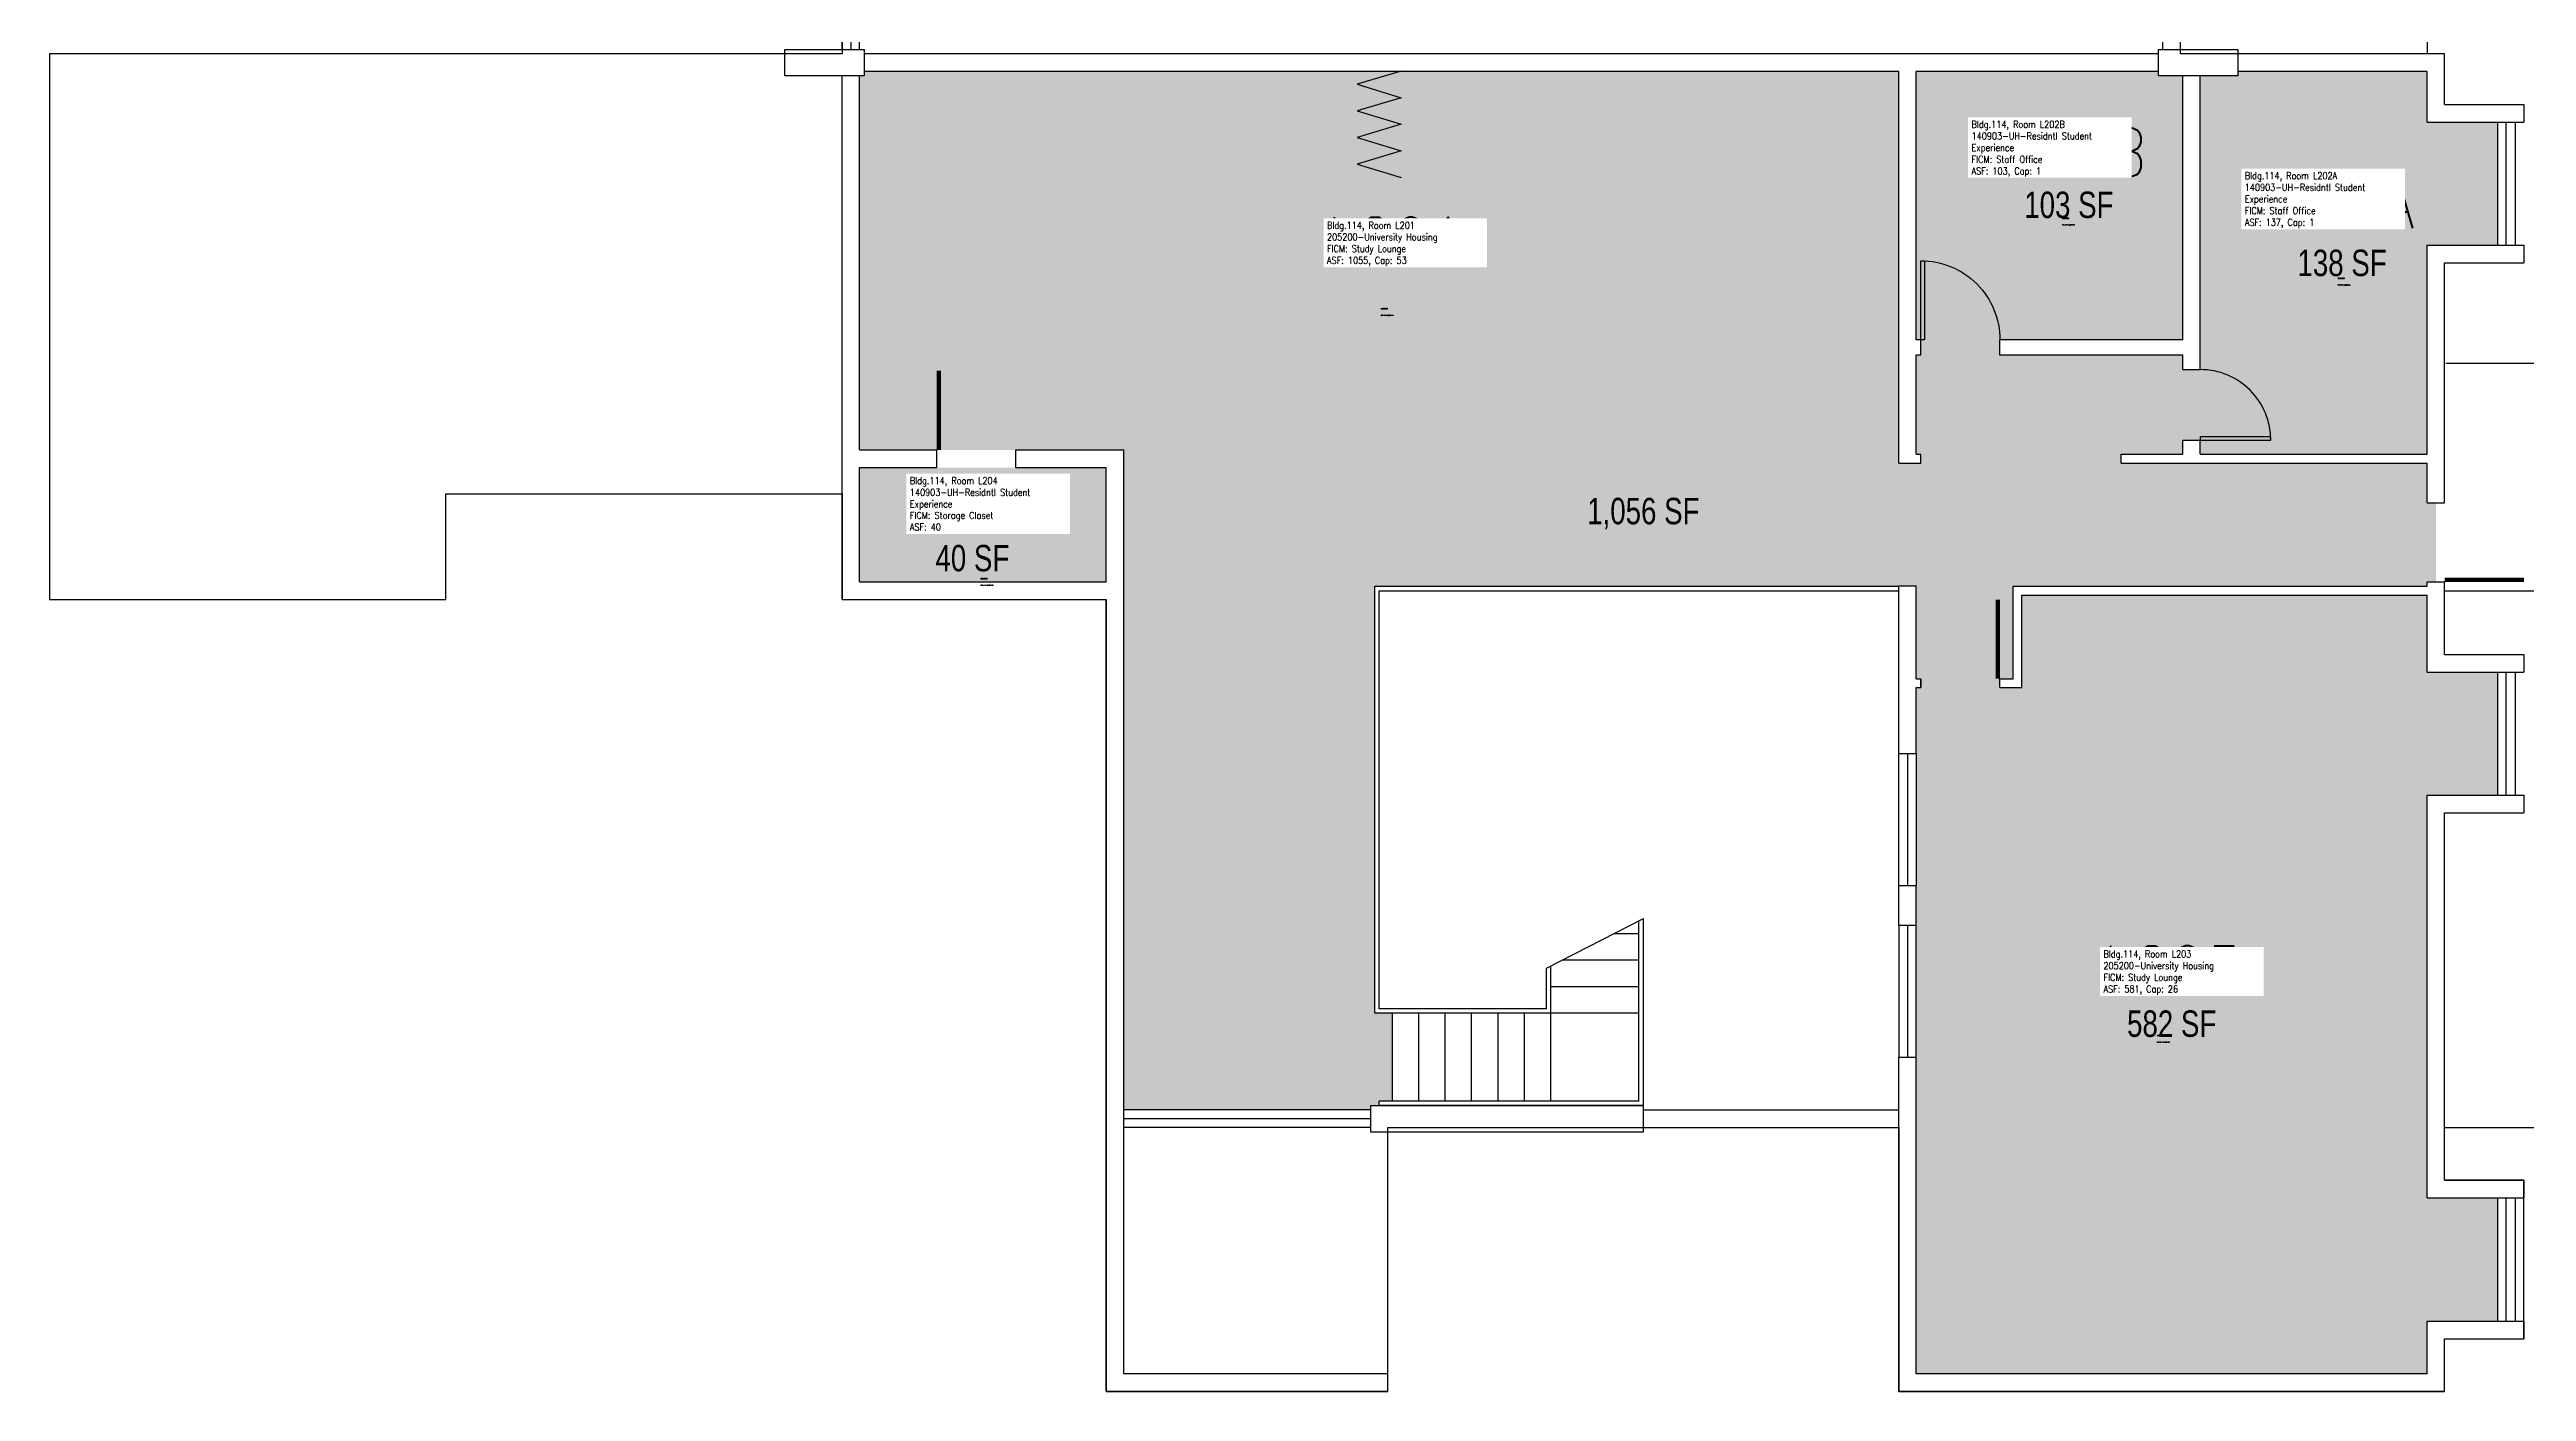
# Model space of a CAD drawing. Header units: inches. Extents: x 0 to 3716, y 0 to 1570.
# Drawn here: x 2028 to 3153, y 336 to 946 of the extents above; entities that cross this region are included whole.
import ezdxf
from ezdxf.enums import TextEntityAlignment as Align

# ---------------------------------------------------------------- set-up
doc = ezdxf.new("R2010")
doc.units = ezdxf.units.IN
doc.header["$LTSCALE"] = 10
doc.header["$MEASUREMENT"] = 0
for name, color, linetype in [('A-COLS', 5, 'CONTINUOUS'), ('A-DOOR', 2, 'CONTINUOUS'), ('A-FLOR', 3, 'CONTINUOUS'), ('A-GLAZ', 1, 'CONTINUOUS'), ('A-GLAZ-SILL', 2, 'CONTINUOUS'), ('A-IDEN-CNUM', 7, 'CONTINUOUS'), ('A-IDEN-RNUM', 7, 'CONTINUOUS'), ('A-IDEN-SNUM', 4, 'CONTINUOUS'), ('A-IDEN-VNUM', 4, 'CONTINUOUS'), ('A-SITE', 3, 'CONTINUOUS'), ('A-WALL', 5, 'CONTINUOUS'), ('AREA-TEXT', 3, 'CONTINUOUS'), ('Rooms-Category-Color', 7, 'CONTINUOUS'), ('Rooms-College-Color', 7, 'CONTINUOUS'), ('Rooms-Department-Color', 7, 'CONTINUOUS'), ('Rooms-Division-Color', 7, 'CONTINUOUS'), ('Rooms-Information', 7, 'CONTINUOUS')]:
    doc.layers.add(name, color=color, linetype=linetype)
doc.styles.add('AREA', font='arial.ttf', dxfattribs={"width": 0.75, "height": 24})
doc.styles.add('ROOMSNUMBER', font='txt.shx', dxfattribs={"height": 0.03})
doc.styles.add('ROOMVNUMBER', font='simplex.shx', dxfattribs={"width": 0.85})

# ---------------------------------------------------------------- blocks, each defined once
blk = doc.blocks.new('*U1')
at = {"layer": 'A-DOOR'}
h = blk.add_hatch(color=256, dxfattribs=at)
h.dxf.hatch_style = 1
h.paths.add_polyline_path([(4.5, 36), (6.2, 36), (6.2, 0), (4.5, 0)])
blk.add_lwpolyline([(4.5, 36), (6.2, 36), (6.2, 0), (4.5, 0), (4.5, 36, -0.414214), (40.5, 0)], format="xyb", dxfattribs=at)
blk = doc.blocks.new('*U2')
at = {"layer": 'A-DOOR'}
h = blk.add_hatch(color=256, dxfattribs=at)
h.dxf.hatch_style = 1
h.paths.add_polyline_path([(0, -32), (1.5, -32), (1.5, 0), (0, 0)])
blk.add_lwpolyline([(0, -32), (1.5, -32), (1.5, 0), (0, 0), (0, -32, 0.414214), (32, 0)], format="xyb", dxfattribs=at)

msp = doc.modelspace()

# ---------------------------------------------------------------- hatches: boundary and pattern name
at = {"layer": 'Rooms-Category-Color', "true_color": 0x728ef3}
for points in [[(2876, 702), (2630, 702), (2630, 508), (2638, 508), (2638, 468), (2632, 468), (2632, 466), (2628, 466), (2628, 464), (2516, 464), (2516, 764), (2396, 764), (2396, 934), (2398, 934), (2398, 936), (2868, 936), (2868, 758), (2878, 758), (2878, 762), (2876, 762), (2876, 807), (2878, 807), (2878, 810.5), (2914, 810.5), (2914, 807), (2997, 807), (2997, 800.5), (3001, 800.5), (3001, 768.5), (2997, 768.5), (2997, 762), (2969, 762), (2969, 758), (3108, 758), (3108, 740), (3112, 740), (3112, 704), (3108, 704), (3108, 702), (2920, 702), (2920, 660), (2914, 660), (2914, 658), (2878, 658), (2878, 660), (2876, 660)], [(2396, 704), (2508, 704), (2508, 756), (2396, 756)], [(2876, 344), (3108, 344), (3108, 368), (3140, 368), (3140, 423.7), (3108, 423.7), (3108, 607), (3140, 607), (3140, 663), (3108, 663), (3108, 698), (2924, 698), (2924, 656), (2914, 656), (2914, 658), (2878, 658), (2878, 656), (2876, 656)]]:
    msp.add_hatch(color=171, dxfattribs=at).paths.add_polyline_path(points)
at = {"layer": 'Rooms-Category-Color', "true_color": 0xfa9ba3}
for points in [[(2876, 814), (2878, 814), (2878, 810.5), (2914, 810.5), (2914, 814), (2997, 814), (2997, 934), (2986, 934), (2986, 936), (2876, 936)], [(3005, 762), (3005, 768.5), (3001, 768.5), (3001, 800.5), (3005, 800.5), (3005, 934), (3022, 934), (3022, 936), (3108, 936), (3108, 913), (3140, 913), (3140, 857), (3108, 857), (3108, 762)]]:
    msp.add_hatch(color=241, dxfattribs=at).paths.add_polyline_path(points)
at = {"layer": 'Rooms-College-Color', "true_color": 0xadadad}
for points in [[(2876, 702), (2630, 702), (2630, 508), (2638, 508), (2638, 468), (2632, 468), (2632, 466), (2628, 466), (2628, 464), (2516, 464), (2516, 764), (2396, 764), (2396, 934), (2398, 934), (2398, 936), (2868, 936), (2868, 758), (2878, 758), (2878, 762), (2876, 762), (2876, 807), (2878, 807), (2878, 810.5), (2914, 810.5), (2914, 807), (2997, 807), (2997, 800.5), (3001, 800.5), (3001, 768.5), (2997, 768.5), (2997, 762), (2969, 762), (2969, 758), (3108, 758), (3108, 740), (3112, 740), (3112, 704), (3108, 704), (3108, 702), (2920, 702), (2920, 660), (2914, 660), (2914, 658), (2878, 658), (2878, 660), (2876, 660)], [(2876, 814), (2878, 814), (2878, 810.5), (2914, 810.5), (2914, 814), (2997, 814), (2997, 934), (2986, 934), (2986, 936), (2876, 936)], [(3005, 762), (3005, 768.5), (3001, 768.5), (3001, 800.5), (3005, 800.5), (3005, 934), (3022, 934), (3022, 936), (3108, 936), (3108, 913), (3140, 913), (3140, 857), (3108, 857), (3108, 762)], [(2396, 704), (2508, 704), (2508, 756), (2396, 756)], [(2876, 344), (3108, 344), (3108, 368), (3140, 368), (3140, 423.7), (3108, 423.7), (3108, 607), (3140, 607), (3140, 663), (3108, 663), (3108, 698), (2924, 698), (2924, 656), (2914, 656), (2914, 658), (2878, 658), (2878, 656), (2876, 656)]]:
    msp.add_hatch(color=253, dxfattribs=at).paths.add_polyline_path(points)
at = {"layer": 'Rooms-Department-Color', "true_color": 0x604aed}
for points in [[(2876, 702), (2630, 702), (2630, 508), (2638, 508), (2638, 468), (2632, 468), (2632, 466), (2628, 466), (2628, 464), (2516, 464), (2516, 764), (2396, 764), (2396, 934), (2398, 934), (2398, 936), (2868, 936), (2868, 758), (2878, 758), (2878, 762), (2876, 762), (2876, 807), (2878, 807), (2878, 810.5), (2914, 810.5), (2914, 807), (2997, 807), (2997, 800.5), (3001, 800.5), (3001, 768.5), (2997, 768.5), (2997, 762), (2969, 762), (2969, 758), (3108, 758), (3108, 740), (3112, 740), (3112, 704), (3108, 704), (3108, 702), (2920, 702), (2920, 660), (2914, 660), (2914, 658), (2878, 658), (2878, 660), (2876, 660)], [(2876, 814), (2878, 814), (2878, 810.5), (2914, 810.5), (2914, 814), (2997, 814), (2997, 934), (2986, 934), (2986, 936), (2876, 936)], [(3005, 762), (3005, 768.5), (3001, 768.5), (3001, 800.5), (3005, 800.5), (3005, 934), (3022, 934), (3022, 936), (3108, 936), (3108, 913), (3140, 913), (3140, 857), (3108, 857), (3108, 762)], [(2396, 704), (2508, 704), (2508, 756), (2396, 756)], [(2876, 344), (3108, 344), (3108, 368), (3140, 368), (3140, 423.7), (3108, 423.7), (3108, 607), (3140, 607), (3140, 663), (3108, 663), (3108, 698), (2924, 698), (2924, 656), (2914, 656), (2914, 658), (2878, 658), (2878, 656), (2876, 656)]]:
    msp.add_hatch(color=173, dxfattribs=at).paths.add_polyline_path(points)
at = {"layer": 'Rooms-Division-Color', "true_color": 0x604aed}
for points in [[(2876, 702), (2630, 702), (2630, 508), (2638, 508), (2638, 468), (2632, 468), (2632, 466), (2628, 466), (2628, 464), (2516, 464), (2516, 764), (2396, 764), (2396, 934), (2398, 934), (2398, 936), (2868, 936), (2868, 758), (2878, 758), (2878, 762), (2876, 762), (2876, 807), (2878, 807), (2878, 810.5), (2914, 810.5), (2914, 807), (2997, 807), (2997, 800.5), (3001, 800.5), (3001, 768.5), (2997, 768.5), (2997, 762), (2969, 762), (2969, 758), (3108, 758), (3108, 740), (3112, 740), (3112, 704), (3108, 704), (3108, 702), (2920, 702), (2920, 660), (2914, 660), (2914, 658), (2878, 658), (2878, 660), (2876, 660)], [(2876, 814), (2878, 814), (2878, 810.5), (2914, 810.5), (2914, 814), (2997, 814), (2997, 934), (2986, 934), (2986, 936), (2876, 936)], [(3005, 762), (3005, 768.5), (3001, 768.5), (3001, 800.5), (3005, 800.5), (3005, 934), (3022, 934), (3022, 936), (3108, 936), (3108, 913), (3140, 913), (3140, 857), (3108, 857), (3108, 762)], [(2396, 704), (2508, 704), (2508, 756), (2396, 756)], [(2876, 344), (3108, 344), (3108, 368), (3140, 368), (3140, 423.7), (3108, 423.7), (3108, 607), (3140, 607), (3140, 663), (3108, 663), (3108, 698), (2924, 698), (2924, 656), (2914, 656), (2914, 658), (2878, 658), (2878, 656), (2876, 656)]]:
    msp.add_hatch(color=173, dxfattribs=at).paths.add_polyline_path(points)

# ---------------------------------------------------------------- linework, layer by layer
at = {"layer": 'A-COLS'}
for p, q in [((2398, 946), (2398, 934)), ((2986, 934), (2986, 946))]:
    msp.add_line(p, q, dxfattribs=at)
for points in [[(2398, 934), (2362, 934), (2362, 946), (2398, 946)], [(2986, 946), (3022, 946), (3022, 934), (2986, 934)]]:
    msp.add_lwpolyline(points, close=True, dxfattribs=at)
at = {"layer": 'A-DOOR'}
for points in [[(2432, 764, 2, 2, 0), (2432, 800, 0, 0, -0.414214), (2467, 764, 0, 0, -0.814237)], [(3116, 705, 2, 2, 0), (3152, 705, 0, 0, 0.414214), (3116, 740, 0, 0, 0.814237)], [(2913, 660, 2, 2, 0), (2913, 696, 0, 0, 0.414214), (2878, 660, 0, 0, 0.814237)]]:
    msp.add_lwpolyline(points, format="xyseb", dxfattribs=at)
at = {"layer": 'A-FLOR'}
for p, q in [((2708, 528.4, 0), (2752, 551, 0)), ((2750, 544), (2738.4, 544)), ((2750, 468), (2750, 549.9)), ((2752, 466), (2752, 551)), ((2710, 508), (2710, 529.4)), ((2750, 532), (2715, 532)), ((2708, 510), (2708, 528.4)), ((2750, 520), (2710, 520)), ((2638, 468), (2638, 508)), ((2650, 468), (2650, 508)), ((2662, 468), (2662, 508)), ((2674, 468), (2674, 508)), ((2686, 468), (2686, 508)), ((2698, 468), (2698, 508)), ((2710, 468), (2710, 508)), ((2750, 508), (2710, 508)), ((2750, 468), (2632, 468)), ((2632, 466), (2632, 468)), ((2752, 466), (2632, 466))]:
    msp.add_line(p, q, dxfattribs=at)
for points in [[(2642, 936.2), (2622, 930.2), (2642, 924.1), (2622, 918.1), (2642, 912), (2622, 906), (2642, 899.9), (2622, 893.9), (2642, 887.8)], [(2710, 508), (2630, 508), (2630, 702), (2868, 702)], [(2708, 510), (2632, 510), (2632, 700), (2868, 700)]]:
    msp.add_lwpolyline(points, dxfattribs=at)
at = {"layer": 'A-GLAZ'}
for p, q in [((2392, 1054), (2392, 946)), ((3144, 857), (3144, 913)), ((3144, 607), (3144, 663)), ((2872, 626), (2872, 566)), ((2872, 548), (2872, 488)), ((2628, 460), (2516, 460)), ((3144, 368), (3144, 424))]:
    msp.add_line(p, q, dxfattribs=at)
at = {"layer": 'A-GLAZ-SILL'}
for p, q in [((2388, 946), (2388, 1054)), ((2396, 946), (2396, 1054)), ((2988, 946), (2988, 1054)), ((3140, 913), (3140, 857)), ((3148, 913), (3148, 857)), ((3140, 663), (3140, 607)), ((3148, 663), (3148, 607)), ((2868, 566), (2868, 626)), ((2876, 626), (2876, 566)), ((2868, 548), (2868, 488)), ((2876, 488), (2876, 548)), ((2628, 464), (2516, 464)), ((2752, 464), (2868, 464)), ((2628, 456), (2516, 456)), ((2752, 456), (2868, 456)), ((3140, 424), (3140, 368)), ((3148, 424), (3148, 368))]:
    msp.add_line(p, q, dxfattribs=at)
at = {"layer": 'A-SITE'}
for p, q in [((3116.6, 803.5, 0), (3160.6, 803.5, 0)), ((3116, 700), (3160, 700))]:
    msp.add_line(p, q, dxfattribs=at)
for points in [[(2388, 1544), (2388, 944), (2028, 944), (2028, 708), (2028, 696), (2208, 696), (2208, 744), (2388, 744), (2388, 696), (2508, 696), (2508, 336), (2636, 336), (2636, 456), (2868, 456), (2868, 336), (3116, 336), (3116, 360), (3152, 360), (3152, 432), (3116, 432), (3116, 456), (3228, 456)], [(3108, 1184), (3108, 944), (2996, 944), (2996, 1440)]]:
    msp.add_lwpolyline(points, dxfattribs=at)
at = {"layer": 'A-WALL'}
for p, q in [((2388, 696), (2388, 934)), ((2396, 764), (2396, 934)), ((2986, 944), (2398, 944)), ((2868, 936), (2398, 936)), ((2868, 758), (2868, 936)), ((2986, 936), (2876, 936)), ((2876, 814), (2876, 936)), ((2997, 814), (2997, 934)), ((3005, 800.5), (3005, 934)), ((3116, 944), (3022, 944)), ((3108, 936), (3022, 936)), ((3108, 913), (3108, 936)), ((3116, 921), (3116, 944)), ((3108, 913), (3152, 913)), ((3116, 921), (3152, 921)), ((3152, 921), (3152, 913)), ((3108, 857), (3152, 857)), ((3108, 762), (3108, 857)), ((3152, 857), (3152, 849)), ((3116, 849), (3152, 849)), ((3116, 740), (3116, 849)), ((2878, 814), (2876, 814)), ((2878, 807), (2878, 814)), ((2997, 814), (2914, 814)), ((2914, 807), (2914, 814)), ((2876, 762), (2876, 807)), ((2878, 807), (2876, 807)), ((2997, 807), (2914, 807)), ((2997, 800.5), (2997, 807)), ((2997, 800.5), (3005, 800.5)), ((2997, 762), (2997, 768.5)), ((2997, 768.5), (3005, 768.5)), ((3005, 762), (3005, 768.5)), ((2396, 764), (2431, 764)), ((2396, 704), (2396, 756)), ((2396, 756), (2431, 756)), ((2431, 756), (2431, 764)), ((2431, 756), (2431, 764)), ((2467, 756), (2467, 764)), ((2467, 764), (2516, 764)), ((2467, 756), (2508, 756)), ((2508, 704), (2508, 756)), ((2516, 344), (2516, 764)), ((2868, 758), (2878, 758)), ((2876, 762), (2878, 762)), ((2878, 758), (2878, 762)), ((2969, 762), (2997, 762)), ((2969, 758), (2969, 762)), ((2969, 758), (3108, 758)), ((3005, 762), (3108, 762)), ((3108, 740), (3108, 758)), ((3108, 740), (3116, 740)), ((2396, 704), (2508, 704)), ((2876, 702), (2868, 702)), ((2868, 626), (2868, 702)), ((2876, 660), (2876, 702)), ((2920, 702), (3108, 702)), ((2920, 660), (2920, 702)), ((2924, 698), (3108, 698)), ((2924, 656), (2924, 698)), ((3108, 702), (3108, 704)), ((3108, 704), (3116, 704)), ((3108, 663), (3108, 698)), ((3116, 671), (3116, 704)), ((2388, 696), (2508, 696)), ((2508, 336), (2508, 696)), ((3116, 671), (3152, 671)), ((3152, 671), (3152, 663)), ((2876, 660), (2878, 660)), ((2876, 656), (2878, 656)), ((2876, 626), (2876, 656)), ((2878, 660), (2878, 656)), ((2878, 656), (2878, 660)), ((2914, 656), (2914, 660)), ((2914, 660), (2920, 660)), ((2914, 656), (2924, 656)), ((3108, 663), (3152, 663)), ((2868, 626), (2876, 626)), ((3108, 424), (3108, 607)), ((3108, 607), (3152, 607)), ((3116, 432), (3116, 599)), ((3116, 599), (3152, 599)), ((3152, 607), (3152, 599)), ((2868, 566), (2876, 566)), ((2868, 548), (2868, 566)), ((2876, 548), (2876, 566)), ((2868, 548), (2876, 548)), ((2868, 464), (2868, 488)), ((2868, 488), (2876, 488)), ((2876, 344), (2876, 488)), ((2628, 466), (2752, 466)), ((2628, 466), (2628, 454)), ((2752, 454), (2752, 466)), ((2868, 336), (2868, 464)), ((2628, 454), (2752, 454)), ((3116, 432), (3152, 432)), ((3152, 432), (3152, 424)), ((3108, 424), (3152, 424)), ((3108, 344), (3108, 368)), ((3108, 368), (3152, 368)), ((3152, 368), (3152, 360)), ((3116, 336), (3116, 360)), ((3116, 360), (3152, 360)), ((2636, 344), (2516, 344)), ((2636, 336), (2636, 344)), ((3108, 344), (2876, 344)), ((2636, 336), (2508, 336)), ((3116, 336), (2868, 336))]:
    msp.add_line(p, q, dxfattribs=at)

# ---------------------------------------------------------------- block references
at = {"layer": 'A-DOOR'}
msp.add_blockref('*U1', (2873.5, 814), dxfattribs=at)
at = {"layer": 'A-DOOR', "rotation": 90}
msp.add_blockref('*U2', (3005, 768.5), dxfattribs=at)

# ---------------------------------------------------------------- texts
at = {"layer": 'A-IDEN-CNUM', "style": 'ROOMSNUMBER'}
for s, p in [('CAD #114-0_L202-0B', (2942.3, 866.1, 0)), ('CAD #114-0_L202-0A', (3067.5, 838.8, 0)), ('CAD #114-0_L201-XX', (2632.8, 825, 0)), ('CAD #114-0_L204-00', (2451, 702.3, 0)), ('CAD #114-0_L203-00', (2985.4, 494.6, 0))]:
    msp.add_text(s, height=0.36, dxfattribs=at).set_placement(p)
at = {"layer": 'A-IDEN-RNUM', "style": 'ROOMSNUMBER'}
for s, p in [('L202-B0', (2942.3, 869.1, 0)), ('L202-A0', (3067.5, 841.8, 0)), ('L201-00', (2632.8, 828, 0)), ('L204-00', (2451, 705.3, 0)), ('L203-00', (2985.4, 497.6, 0))]:
    msp.add_text(s, height=0.36, dxfattribs=at).set_placement(p)
at = {"layer": 'A-IDEN-SNUM', "style": 'ROOMSNUMBER'}
for s, p in [('1140L202B0', (2942.3, 869.1, 0)), ('1140L202A0', (3067.5, 841.8, 0)), ('1140L20100', (2632.8, 828, 0)), ('1140L20400', (2451, 705.3, 0)), ('1140L20300', (2985.4, 497.6, 0))]:
    msp.add_text(s, height=0.36, dxfattribs=at).set_placement(p)
at = {"layer": 'A-IDEN-VNUM', "style": 'ROOMVNUMBER', "width": 0.85}
for s, p in [('L202B', (2901.1, 888.2, 0)), ('L202A', (3025.2, 864.8, 0)), ('L201', (2608.3, 847.5, 0)), ('L204', (2418.8, 727.3, 0)), ('L203', (2961, 516.3, 0))]:
    msp.add_text(s, height=22.24, dxfattribs=at).set_placement(p)
at = {"layer": 'AREA-TEXT', "style": 'AREA', "width": 0.75}
for s, p in [('103 SF', (2945.3, 875.4)), ('138 SF', (3069.4, 849)), ('1,056 SF', (2752, 736.2)), ('40 SF', (2447.2, 714.8)), ('582 SF', (2992, 503.2))]:
    msp.add_text(s, height=12, dxfattribs=at).set_placement(p, align=Align.MIDDLE_CENTER)

# ---------------------------------------------------------------- next in the draw order: texts
at = {"layer": 'Rooms-Information', "width": 71.16, "attachment_point": 7, "style": 'ROOMVNUMBER', "bg_fill": 3, "box_fill_scale": 1.5, "bg_fill_color": 256, "bg_fill_true_color": 13158600, "bg_fill_transparency": 0}
for s, insert, char_height in [('Bldg.114, Room L202B^M^J140903-UH-Residntl Student Experience^M^JFICM: Staff Office^M^JASF: 103, Cap: 1', (2901.1, 888.2, 0), 3.1768), ('Bldg.114, Room L202A^M^J140903-UH-Residntl Student Experience^M^JFICM: Staff Office^M^JASF: 137, Cap: 1', (3025.2, 864.8, 0), 3.1768), ('Bldg.114, Room L201^M^J205200-University Housing^M^JFICM: Study Lounge^M^JASF: 1055, Cap: 53', (2608.3, 847.5, 0), 3.177), ('Bldg.114, Room L204^M^J140903-UH-Residntl Student Experience^M^JFICM: Storage Closet^M^JASF: 40', (2418.8, 727.3, 0), 3.177), ('Bldg.114, Room L203^M^J205200-University Housing^M^JFICM: Study Lounge^M^JASF: 581, Cap: 26', (2961, 516.3, 0), 3.177)]:
    msp.add_mtext(s, dxfattribs=dict(at, insert=insert, char_height=char_height))

doc.saveas('drawing.dxf')
